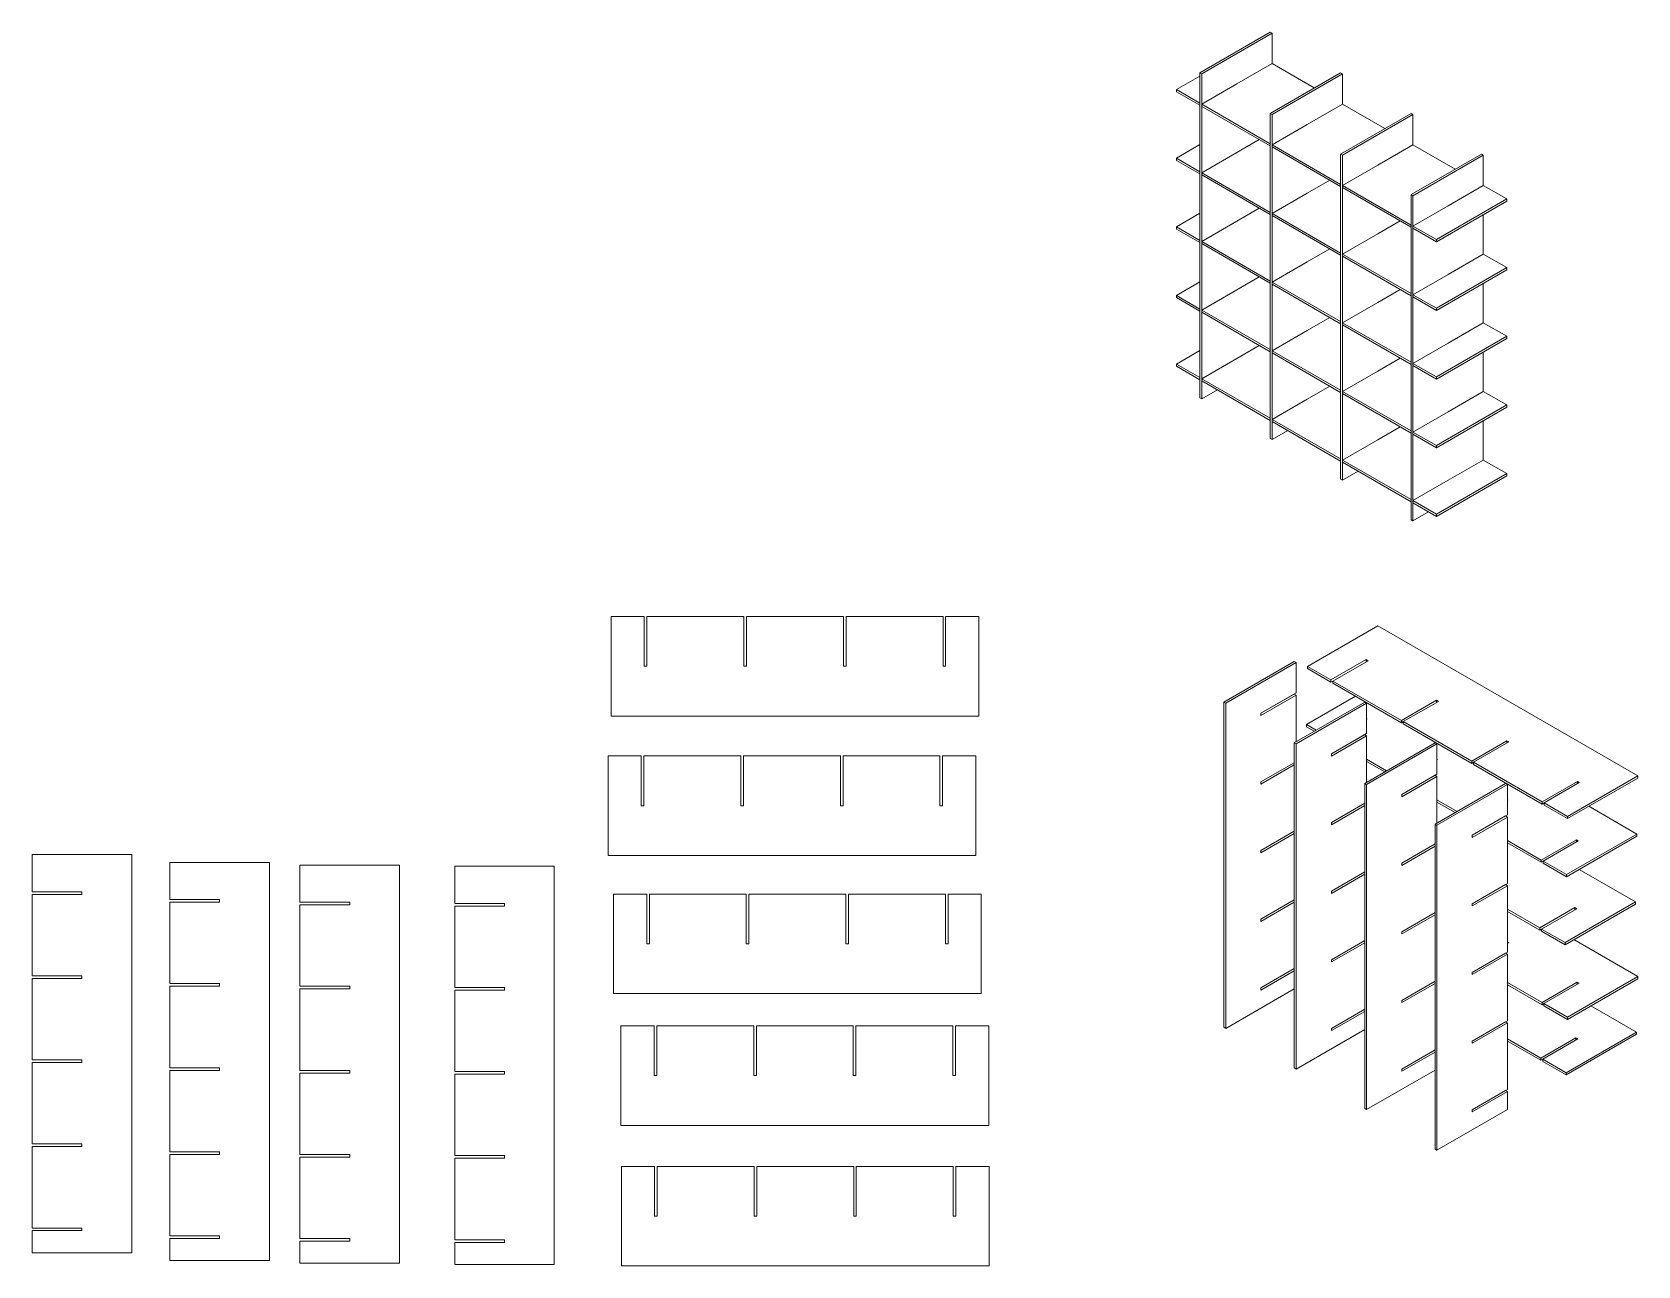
# Model space of a CAD drawing. Header units: millimetres. Extents: x -2021 to 5237, y -1299 to 4278.
import ezdxf

# ---------------------------------------------------------------- set-up
doc = ezdxf.new("R2010")
doc.units = ezdxf.units.MM

msp = doc.modelspace()

# ---------------------------------------------------------------- linework, layer by layer
at = {"color": 7, "linetype": 'Continuous', "lineweight": 15}
for p, q in [((3256.6, 4094.7), (3574.7, 4278.4)), ((3265, 4089.8), (3583.2, 4273.5)), ((3583.2, 4273.5), (3574.7, 4278.4)), ((3583.2, 4136.4), (3583.2, 4273.5)), ((3150.5, 4018.8), (3256.6, 4080)), ((3265, 4089.8), (3256.6, 4094.7)), ((3256.6, 4094.7), (3256.6, 2625)), ((3265, 2620.1), (3265, 4089.8)), ((3424.1, 4044.5), (3583.2, 4136.4)), ((3574.7, 3911.1), (3892.9, 4094.7)), ((3774.1, 4026.2), (3583.2, 4136.4)), ((3583.2, 3906.2), (3901.4, 4089.8)), ((3901.4, 4089.8), (3892.9, 4094.7)), ((3901.4, 3952.7), (3901.4, 4089.8)), ((3256.6, 3957.6), (3150.5, 4018.8)), ((3150.5, 4018.8), (3150.5, 4009)), ((3150.5, 4009), (3256.6, 3947.8)), ((3265, 3952.7), (3424.1, 4044.5)), ((3256.6, 3957.6), (3256.6, 3947.8)), ((3574.7, 3773.9), (3265, 3952.7)), ((3265, 3942.9), (3265, 3952.7)), ((3265, 3942.9), (3574.7, 3764.1)), ((3742.3, 3860.8), (3901.4, 3952.7)), ((4092.3, 3842.5), (3901.4, 3952.7)), ((3583.2, 3906.2), (3574.7, 3911.1)), ((3574.7, 3911.1), (3574.7, 2441.3)), ((3583.2, 2436.4), (3583.2, 3906.2)), ((3583.2, 3769), (3742.3, 3860.8)), ((3892.9, 3727.4), (4211.1, 3911.1)), ((3901.4, 3722.5), (4219.6, 3906.2)), ((4219.6, 3906.2), (4211.1, 3911.1)), ((4219.6, 3769), (4219.6, 3906.2)), ((3424.1, 3734.2), (3525.3, 3792.6)), ((3150.5, 3708.5), (3256.6, 3769.7)), ((3256.6, 3647.3), (3150.5, 3708.5)), ((3150.5, 3708.5), (3150.5, 3698.7)), ((3424.1, 3734.2), (3265, 3642.4)), ((3574.7, 3773.9), (3574.7, 3764.1)), ((3892.9, 3590.2), (3583.2, 3769)), ((3583.2, 3759.2), (3583.2, 3769)), ((3583.2, 3759.2), (3892.9, 3580.4)), ((3901.4, 3722.5), (3892.9, 3727.4)), ((3892.9, 3727.4), (3892.9, 2257.6)), ((3901.4, 2252.7), (3901.4, 3722.5)), ((4060.5, 3677.1), (4219.6, 3769)), ((4211.1, 3543.7), (4529.3, 3727.4)), ((4410.5, 3658.8), (4219.6, 3769)), ((4219.6, 3538.8), (4537.8, 3722.5)), ((4537.8, 3722.5), (4529.3, 3727.4)), ((4537.8, 3585.3), (4537.8, 3722.5)), ((3150.5, 3698.7), (3256.6, 3637.5)), ((3256.6, 3647.3), (3256.6, 3637.5)), ((3574.7, 3463.6), (3265, 3642.4)), ((3265, 3632.6), (3265, 3642.4)), ((3265, 3632.6), (3574.7, 3453.8)), ((3901.4, 3585.3), (4060.5, 3677.1)), ((3742.3, 3550.5), (3843.5, 3608.9)), ((3892.9, 3590.2), (3892.9, 3580.4)), ((4211.1, 3406.5), (3901.4, 3585.3)), ((3901.4, 3575.5), (3901.4, 3585.3)), ((3901.4, 3575.5), (4211.1, 3396.7)), ((4378.7, 3493.4), (4537.8, 3585.3)), ((4643.9, 3524.1), (4537.8, 3585.3)), ((3742.3, 3550.5), (3583.2, 3458.7)), ((4219.6, 3538.8), (4211.1, 3543.7)), ((4211.1, 3543.7), (4211.1, 2073.9)), ((4219.6, 2069), (4219.6, 3538.8)), ((4219.6, 3401.6), (4378.7, 3493.4)), ((4325.7, 3340.4), (4643.9, 3524.1)), ((4325.7, 3330.6), (4643.9, 3514.3)), ((4643.9, 3514.3), (4643.9, 3524.1)), ((3150.5, 3398.2), (3256.6, 3459.5)), ((3424.1, 3423.9), (3265, 3332.1)), ((3424.1, 3423.9), (3525.3, 3482.3)), ((3574.7, 3463.6), (3574.7, 3453.8)), ((3892.9, 3279.9), (3583.2, 3458.7)), ((3583.2, 3448.9), (3583.2, 3458.7)), ((3583.2, 3448.9), (3892.9, 3270.1)), ((4060.5, 3366.8), (4161.7, 3425.2)), ((4537.8, 3275), (4537.8, 3453)), ((3256.6, 3337), (3150.5, 3398.2)), ((3150.5, 3398.2), (3150.5, 3388.4)), ((3150.5, 3388.4), (3256.6, 3327.2)), ((4060.5, 3366.8), (3901.4, 3275)), ((4211.1, 3406.5), (4211.1, 3396.7)), ((4325.7, 3340.4), (4219.6, 3401.6)), ((4219.6, 3391.8), (4219.6, 3401.6)), ((4219.6, 3391.8), (4325.7, 3330.6)), ((4325.7, 3330.6), (4325.7, 3340.4)), ((3256.6, 3337), (3256.6, 3327.2)), ((3574.7, 3153.3), (3265, 3332.1)), ((3265, 3322.3), (3265, 3332.1)), ((3265, 3322.3), (3574.7, 3143.5)), ((3742.3, 3240.2), (3843.5, 3298.6)), ((3892.9, 3279.9), (3892.9, 3270.1)), ((4211.1, 3096.2), (3901.4, 3275)), ((3901.4, 3265.2), (3901.4, 3275)), ((4378.7, 3183.2), (4537.8, 3275)), ((4643.9, 3213.8), (4537.8, 3275)), ((3742.3, 3240.2), (3583.2, 3148.4)), ((3901.4, 3265.2), (4211.1, 3086.4)), ((4325.7, 3030.1), (4643.9, 3213.8)), ((4325.7, 3020.3), (4643.9, 3204)), ((4643.9, 3204), (4643.9, 3213.8)), ((3150.5, 3087.9), (3256.6, 3149.2)), ((3424.1, 3113.7), (3525.3, 3172.1)), ((3574.7, 3153.3), (3574.7, 3143.5)), ((3892.9, 2969.6), (3583.2, 3148.4)), ((3583.2, 3138.6), (3583.2, 3148.4)), ((3583.2, 3138.6), (3892.9, 2959.8)), ((4378.7, 3183.2), (4219.6, 3091.3)), ((4537.8, 2964.7), (4537.8, 3142.7)), ((3256.6, 3026.7), (3150.5, 3087.9)), ((3150.5, 3087.9), (3150.5, 3078.1)), ((3150.5, 3078.1), (3256.6, 3016.9)), ((3424.1, 3113.7), (3265, 3021.8)), ((4060.5, 3056.6), (3901.4, 2964.7)), ((4060.5, 3056.6), (4161.7, 3115)), ((4211.1, 3096.2), (4211.1, 3086.4)), ((4325.7, 3030.1), (4219.6, 3091.3)), ((4219.6, 3081.5), (4219.6, 3091.3)), ((4219.6, 3081.5), (4325.7, 3020.3)), ((3256.6, 3026.7), (3256.6, 3016.9)), ((3574.7, 2843), (3265, 3021.8)), ((3265, 3012), (3265, 3021.8)), ((3265, 3012), (3574.7, 2833.2)), ((3742.3, 2930), (3843.5, 2988.4)), ((4325.7, 3020.3), (4325.7, 3030.1)), ((3742.3, 2930), (3583.2, 2838.1)), ((3892.9, 2969.6), (3892.9, 2959.8)), ((4211.1, 2785.9), (3901.4, 2964.7)), ((3901.4, 2954.9), (3901.4, 2964.7)), ((3901.4, 2954.9), (4211.1, 2776.1)), ((4325.7, 2719.8), (4643.9, 2903.5)), ((4378.7, 2872.9), (4537.8, 2964.7)), ((4643.9, 2903.5), (4537.8, 2964.7)), ((4643.9, 2893.7), (4643.9, 2903.5)), ((3150.5, 2777.7), (3256.6, 2838.9)), ((3424.1, 2803.4), (3525.3, 2861.8)), ((3574.7, 2843), (3574.7, 2833.2)), ((3892.9, 2659.3), (3583.2, 2838.1)), ((3583.2, 2828.3), (3583.2, 2838.1)), ((4378.7, 2872.9), (4219.6, 2781)), ((4325.7, 2710), (4643.9, 2893.7)), ((4537.8, 2654.4), (4537.8, 2832.5)), ((3256.6, 2716.4), (3150.5, 2777.7)), ((3150.5, 2777.7), (3150.5, 2767.9)), ((3150.5, 2767.9), (3256.6, 2706.6)), ((3424.1, 2803.4), (3265, 2711.5)), ((3583.2, 2828.3), (3892.9, 2649.5)), ((4060.5, 2746.3), (4161.7, 2804.7)), ((4211.1, 2785.9), (4211.1, 2776.1)), ((4325.7, 2719.8), (4219.6, 2781)), ((4219.6, 2771.2), (4219.6, 2781)), ((4219.6, 2771.2), (4325.7, 2710)), ((3256.6, 2716.4), (3256.6, 2706.6)), ((3574.7, 2532.7), (3265, 2711.5)), ((3265, 2701.7), (3265, 2711.5)), ((3265, 2701.7), (3574.7, 2522.9)), ((4060.5, 2746.3), (3901.4, 2654.4)), ((4325.7, 2710), (4325.7, 2719.8)), ((3256.6, 2625), (3265, 2620.1)), ((3265, 2620.1), (3335.8, 2660.9)), ((3742.3, 2619.7), (3583.2, 2527.8)), ((3742.3, 2619.7), (3843.5, 2678.1)), ((3892.9, 2659.3), (3892.9, 2649.5)), ((4211.1, 2475.6), (3901.4, 2654.4)), ((3901.4, 2644.6), (3901.4, 2654.4)), ((3901.4, 2644.6), (4211.1, 2465.8)), ((4378.7, 2562.6), (4537.8, 2654.4)), ((4643.9, 2593.2), (4537.8, 2654.4)), ((4378.7, 2562.6), (4219.6, 2470.7)), ((4325.7, 2409.5), (4643.9, 2593.2)), ((4325.7, 2399.7), (4643.9, 2583.4)), ((4643.9, 2583.4), (4643.9, 2593.2)), ((3574.7, 2532.7), (3574.7, 2522.9)), ((3892.9, 2349), (3583.2, 2527.8)), ((3583.2, 2518), (3583.2, 2527.8)), ((3583.2, 2518), (3892.9, 2339.2)), ((3583.2, 2436.4), (3654, 2477.2)), ((4060.5, 2436), (4161.7, 2494.4)), ((4211.1, 2475.6), (4211.1, 2465.8)), ((4325.7, 2409.5), (4219.6, 2470.7)), ((4219.6, 2460.9), (4219.6, 2470.7)), ((4537.8, 2344.1), (4537.8, 2522.2)), ((3574.7, 2441.3), (3583.2, 2436.4)), ((4060.5, 2436), (3901.4, 2344.1)), ((4219.6, 2460.9), (4325.7, 2399.7)), ((4325.7, 2399.7), (4325.7, 2409.5)), ((3892.9, 2349), (3892.9, 2339.2)), ((4211.1, 2165.3), (3901.4, 2344.1)), ((3901.4, 2334.3), (3901.4, 2344.1)), ((3901.4, 2334.3), (4211.1, 2155.5)), ((4378.7, 2252.3), (4537.8, 2344.1)), ((4643.9, 2282.9), (4537.8, 2344.1)), ((3892.9, 2257.6), (3901.4, 2252.7)), ((3901.4, 2252.7), (3972.2, 2293.5)), ((4378.7, 2252.3), (4219.6, 2160.4)), ((4325.7, 2099.2), (4643.9, 2282.9)), ((4325.7, 2089.4), (4643.9, 2273.1)), ((4643.9, 2273.1), (4643.9, 2282.9)), ((4211.1, 2165.3), (4211.1, 2155.5)), ((4325.7, 2099.2), (4219.6, 2160.4)), ((4219.6, 2150.7), (4219.6, 2160.4)), ((4219.6, 2150.7), (4325.7, 2089.4)), ((4219.6, 2069), (4290.4, 2109.8)), ((4211.1, 2073.9), (4219.6, 2069)), ((4325.7, 2089.4), (4325.7, 2099.2)), ((595.8, 1636.8), (595.8, 1186.8)), ((595.8, 1636.8), (745.8, 1636.8)), ((745.8, 1411.8), (745.8, 1636.8)), ((757.8, 1636.8), (1195.8, 1636.8)), ((757.8, 1636.8), (757.8, 1411.8)), ((1195.8, 1411.8), (1195.8, 1636.8)), ((1207.8, 1636.8), (1645.8, 1636.8)), ((1207.8, 1636.8), (1207.8, 1411.8)), ((1645.8, 1411.8), (1645.8, 1636.8)), ((1657.8, 1636.8), (2095.8, 1636.8)), ((1657.8, 1636.8), (1657.8, 1411.8)), ((2095.8, 1411.8), (2095.8, 1636.8)), ((2107.8, 1636.8), (2107.8, 1411.8)), ((2107.8, 1636.8), (2257.8, 1636.8)), ((2257.8, 1636.8), (2257.8, 1186.8)), ((3743.1, 1411.2), (4061.3, 1594.9)), ((5236.5, 916.5), (4061.3, 1594.9)), ((757.8, 1411.8), (745.8, 1411.8)), ((1207.8, 1411.8), (1195.8, 1411.8)), ((1657.8, 1411.8), (1645.8, 1411.8)), ((2107.8, 1411.8), (2095.8, 1411.8)), ((3365.4, 1249.6), (3683.6, 1433.2)), ((3373.9, 1244.7), (3692.1, 1428.3)), ((3692.1, 1428.3), (3683.6, 1433.2)), ((3692.1, 1291.2), (3692.1, 1428.3)), ((3849.2, 1350), (3743.1, 1411.2)), ((3743.1, 1411.2), (3743.1, 1401.4)), ((3743.1, 1401.4), (3849.2, 1340.2)), ((4008.3, 1441.8), (3849.2, 1350)), ((3857.7, 1345.1), (4016.8, 1436.9)), ((4016.8, 1436.9), (4008.3, 1441.8)), ((4008.3, 1432), (4008.3, 1441.8)), ((3849.2, 1350), (3849.2, 1340.2)), ((3857.7, 1345.1), (3849.2, 1340.2)), ((4167.4, 1166.3), (3857.7, 1345.1)), ((3857.7, 1335.3), (3857.7, 1345.1)), ((3857.7, 1335.3), (4167.4, 1156.5)), ((3373.9, 1244.7), (3365.4, 1249.6)), ((3365.4, 1249.6), (3365.4, -220.2)), ((3373.9, -225.1), (3373.9, 1244.7)), ((3533, 1199.3), (3692.1, 1291.2)), ((3683.6, 1286.3), (3533, 1199.3)), ((3692.1, 1281.4), (3533, 1189.5)), ((3692.1, 1281.4), (3683.6, 1286.3)), ((3683.6, 1065.9), (4001.8, 1249.6)), ((3692.1, 1070.8), (3692.1, 1281.4)), ((3692.1, 1061), (4010.3, 1244.7)), ((3738.9, 1148.2), (3960.3, 1276)), ((4010.3, 1244.7), (4001.8, 1249.6)), ((4010.3, 1107.5), (4010.3, 1244.7)), ((4326.5, 1258.1), (4167.4, 1166.3)), ((4175.9, 1161.4), (4335, 1253.2)), ((4335, 1253.2), (4326.5, 1258.1)), ((4326.5, 1248.3), (4326.5, 1258.1)), ((595.8, 1186.8), (2257.8, 1186.8)), ((3533, 1189.5), (3533, 1199.3)), ((4010.3, 1175.3), (4012.6, 1173.9)), ((4012.6, 1173.9), (4010.3, 1172.6)), ((4167.4, 1166.3), (4167.4, 1156.5)), ((4175.9, 1161.4), (4167.4, 1156.5)), ((4485.6, 982.6), (4175.9, 1161.4)), ((4175.9, 1151.6), (4175.9, 1161.4)), ((3782.6, 1123), (3738.9, 1148.2)), ((3738.9, 1148.2), (3738.9, 1138.4)), ((3738.9, 1138.4), (3774.1, 1118.1)), ((3851.2, 1015.6), (4010.3, 1107.5)), ((3851.2, 1015.6), (4001.8, 1102.6)), ((4010.3, 1097.7), (3851.2, 1005.8)), ((4010.3, 1097.7), (4001.8, 1102.6)), ((4010.3, 887.1), (4010.3, 1097.7)), ((4175.9, 1151.6), (4485.6, 972.8)), ((3692.1, 1061), (3683.6, 1065.9)), ((3683.6, 1065.9), (3683.6, -403.9)), ((3692.1, -408.8), (3692.1, 1061)), ((3901.4, 1044.6), (3901.4, 1044.6)), ((3909.9, 1049.5), (3909.9, 1049.5)), ((4001.8, 882.2), (4320, 1065.9)), ((4010.3, 877.3), (4328.5, 1061)), ((4328.5, 1061), (4320, 1065.9)), ((4328.5, 923.8), (4328.5, 1061)), ((4644.7, 1074.5), (4485.6, 982.6)), ((4494.1, 977.7), (4653.2, 1069.6)), ((4653.2, 1069.6), (4644.7, 1074.5)), ((4644.7, 1064.7), (4644.7, 1074.5)), ((581.9, 1006.3), (731.9, 1006.3)), ((581.9, 1006.3), (581.9, 556.3)), ((731.9, 781.3), (731.9, 1006.3)), ((743.9, 1006.3), (743.9, 781.3)), ((743.9, 1006.3), (1181.9, 1006.3)), ((1181.9, 781.3), (1181.9, 1006.3)), ((1193.9, 1006.3), (1193.9, 781.3)), ((1193.9, 1006.3), (1631.9, 1006.3)), ((1631.9, 781.3), (1631.9, 1006.3)), ((1643.9, 1006.3), (2081.9, 1006.3)), ((1643.9, 1006.3), (1643.9, 781.3)), ((2081.9, 781.3), (2081.9, 1006.3)), ((2093.9, 1006.3), (2093.9, 781.3)), ((2093.9, 1006.3), (2243.9, 1006.3)), ((2243.9, 1006.3), (2243.9, 556.3)), ((3533, 889), (3683.6, 976)), ((3683.6, 976), (3533, 889)), ((3683.6, 966.2), (3533, 879.2)), ((3851.2, 1005.8), (3851.2, 1015.6)), ((4100.8, 939.3), (4010.3, 991.6)), ((4010.3, 981.8), (4092.3, 934.4)), ((4328.5, 991.6), (4330.8, 990.3)), ((4330.8, 990.3), (4328.5, 988.9)), ((4485.6, 982.6), (4485.6, 972.8)), ((4494.1, 977.7), (4485.6, 972.8)), ((4803.8, 798.9), (4494.1, 977.7)), ((4494.1, 967.9), (4494.1, 977.7)), ((4494.1, 967.9), (4803.8, 789.1)), ((3533, 879.2), (3533, 889)), ((4010.3, 877.3), (4001.8, 882.2)), ((4001.8, 882.2), (4001.8, -587.6)), ((4010.3, -592.5), (4010.3, 877.3)), ((4169.4, 831.9), (4328.5, 923.8)), ((4169.4, 831.9), (4320, 918.9)), ((4328.5, 914), (4169.4, 822.1)), ((4328.5, 914), (4320, 918.9)), ((4320, 698.5), (4638.2, 882.2)), ((4328.5, 703.4), (4328.5, 914)), ((4328.5, 693.6), (4646.7, 877.3)), ((4646.7, 877.3), (4638.2, 882.2)), ((4646.7, 740.1), (4646.7, 877.3)), ((4962.9, 890.8), (4803.8, 798.9)), ((4812.3, 794), (4971.4, 885.9)), ((4918.3, 732.8), (5236.5, 916.5)), ((4918.3, 723), (5236.5, 906.7)), ((4971.4, 885.9), (4962.9, 890.8)), ((4962.9, 881), (4962.9, 890.8)), ((5236.5, 906.7), (5236.5, 916.5)), ((4169.4, 822.1), (4169.4, 831.9)), ((4219.6, 860.9), (4219.6, 860.9)), ((4228.1, 865.8), (4228.1, 865.8)), ((4419, 755.6), (4328.5, 807.9)), ((4646.7, 807.9), (4649, 806.6)), ((4649, 806.6), (4646.7, 805.2)), ((4803.8, 798.9), (4803.8, 789.1)), ((743.9, 781.3), (731.9, 781.3)), ((1193.9, 781.3), (1181.9, 781.3)), ((1643.9, 781.3), (1631.9, 781.3)), ((2093.9, 781.3), (2081.9, 781.3)), ((3851.2, 705.3), (4001.8, 792.3)), ((3851.2, 705.3), (4001.8, 792.3)), ((4001.8, 782.5), (3851.2, 695.5)), ((3900.8, 734), (3900.8, 734)), ((3909.3, 738.9), (3909.3, 738.9)), ((4328.5, 798.1), (4410.5, 750.7)), ((4487.6, 648.2), (4646.7, 740.1)), ((4487.6, 648.2), (4638.2, 735.2)), ((4646.7, 730.3), (4487.6, 638.4)), ((4646.7, 730.3), (4638.2, 735.2)), ((4646.7, 429.8), (4646.7, 730.3)), ((4812.3, 794), (4803.8, 789.1)), ((4918.3, 732.8), (4812.3, 794)), ((4812.3, 784.2), (4812.3, 794)), ((4812.3, 784.2), (4918.3, 723)), ((4918.3, 723), (4918.3, 732.8)), ((5232.3, 653.5), (5015.1, 778.9)), ((3533, 578.7), (3683.6, 665.7)), ((3683.6, 665.7), (3533, 578.7)), ((3683.6, 655.9), (3533, 568.9)), ((3851.2, 695.5), (3851.2, 705.3)), ((4328.5, 693.6), (4320, 698.5)), ((4320, 698.5), (4320, -771.3)), ((4328.5, -776.2), (4328.5, 693.6)), ((4537.8, 677.2), (4537.8, 677.2)), ((4546.3, 682.1), (4546.3, 682.1)), ((4914.1, 469.8), (5232.3, 653.5)), ((5232.3, 643.7), (5232.3, 653.5)), ((4169.4, 521.6), (4320, 608.6)), ((4169.4, 521.6), (4320, 608.6)), ((4320, 598.8), (4169.4, 511.9)), ((4487.6, 638.4), (4487.6, 648.2)), ((4799.6, 535.9), (4646.7, 624.2)), ((4646.7, 614.4), (4799.6, 526.1)), ((4799.6, 535.9), (4958.7, 627.8)), ((4967.2, 622.9), (4808.1, 531)), ((4914.1, 460), (5232.3, 643.7)), ((4958.7, 627.8), (4967.2, 622.9)), ((4958.7, 618), (4958.7, 627.8)), ((-1571.3, 560.5), (-2021.3, 560.5)), ((-2021.3, 560.5), (-2021.3, 392.5)), ((-1571.3, 560.5), (-1571.3, -1239.5)), ((-948.9, 525.2), (-1398.9, 525.2)), ((-1398.9, 525.2), (-1398.9, 357.2)), ((-948.9, 525.2), (-948.9, -1274.8)), ((-360.6, 513.2), (-810.6, 513.2)), ((-810.6, 513.2), (-810.6, 345.2)), ((-360.6, 513.2), (-360.6, -1286.8)), ((581.9, 556.3), (2243.9, 556.3)), ((3533, 568.9), (3533, 578.7)), ((4169.4, 511.9), (4169.4, 521.6)), ((4219, 550.3), (4219, 550.3)), ((4227.5, 555.2), (4227.5, 555.2)), ((4799.6, 535.9), (4799.6, 526.1)), ((4808.1, 531), (4799.6, 526.1)), ((4914.1, 469.8), (4808.1, 531)), ((4808.1, 521.2), (4808.1, 531)), ((4808.1, 521.2), (4914.1, 460)), ((339, 507.6), (-111, 507.6)), ((-111, 507.6), (-111, 339.6)), ((339, 507.6), (339, -1292.4)), ((3851.2, 395.1), (4001.8, 482)), ((3851.2, 395.1), (4001.8, 482)), ((4001.8, 472.2), (3851.2, 385.3)), ((4914.1, 460), (4914.1, 469.8)), ((5225.5, 346.4), (4971.5, 493.1)), ((-1796.3, 392.5), (-2021.3, 392.5)), ((-2021.3, 380.5), (-2021.3, 12.5)), ((-2021.3, 380.5), (-1796.3, 380.5)), ((-1796.3, 380.5), (-1796.3, 392.5)), ((606.7, 382.1), (606.7, -67.9)), ((606.7, 382.1), (756.7, 382.1)), ((756.7, 157.1), (756.7, 382.1)), ((768.7, 382.1), (768.7, 157.1)), ((768.7, 382.1), (1206.7, 382.1)), ((1206.7, 157.1), (1206.7, 382.1)), ((1218.7, 382.1), (1218.7, 157.1)), ((1218.7, 382.1), (1656.7, 382.1)), ((1656.7, 157.1), (1656.7, 382.1)), ((1668.7, 382.1), (2106.7, 382.1)), ((1668.7, 382.1), (1668.7, 157.1)), ((2106.7, 157.1), (2106.7, 382.1)), ((2118.7, 382.1), (2118.7, 157.1)), ((2118.7, 382.1), (2268.7, 382.1)), ((2268.7, 382.1), (2268.7, -67.9)), ((3851.2, 385.3), (3851.2, 395.1)), ((3882.9, 413.3), (3882.9, 413.3)), ((3891.4, 418.2), (3891.4, 418.2)), ((4487.6, 338), (4646.7, 429.8)), ((4487.6, 338), (4638.2, 424.9)), ((4646.7, 420), (4487.6, 328.2)), ((4537.2, 366.6), (4537.2, 366.6)), ((4545.7, 371.5), (4545.7, 371.5)), ((4646.7, 420), (4638.2, 424.9)), ((4646.7, 119.5), (4646.7, 420)), ((-1398.9, 357.2), (-1173.9, 357.2)), ((-1398.9, 345.2), (-1398.9, -22.8)), ((-1173.9, 345.2), (-1398.9, 345.2)), ((-1173.9, 357.2), (-1173.9, 345.2)), ((-810.6, 345.2), (-585.6, 345.2)), ((-585.6, 333.2), (-810.6, 333.2)), ((-810.6, 333.2), (-810.6, -34.8)), ((-585.6, 345.2), (-585.6, 333.2)), ((-111, 339.6), (114, 339.6)), ((-111, 327.6), (-111, -40.4)), ((114, 327.6), (-111, 327.6)), ((114, 339.6), (114, 327.6)), ((3533, 268.5), (3683.6, 355.4)), ((3683.6, 355.4), (3533, 268.5)), ((3683.6, 345.6), (3533, 258.7)), ((4169.4, 211.4), (4320, 298.3)), ((4169.4, 211.4), (4320, 298.3)), ((4487.6, 328.2), (4487.6, 338)), ((4792.8, 228.8), (4646.7, 313.2)), ((4646.7, 303.4), (4792.8, 219)), ((4792.8, 228.8), (4951.9, 320.7)), ((4960.4, 315.8), (4801.3, 223.9)), ((4907.3, 162.7), (5225.5, 346.4)), ((4907.3, 152.9), (5225.5, 336.6)), ((4951.9, 320.7), (4960.4, 315.8)), ((4951.9, 310.9), (4951.9, 320.7)), ((5225.5, 336.6), (5225.5, 346.4)), ((3533, 258.7), (3533, 268.5)), ((4320, 288.5), (4169.4, 201.6)), ((4201.1, 229.7), (4201.1, 229.7)), ((4209.6, 234.6), (4209.6, 234.6)), ((4792.8, 228.8), (4792.8, 219)), ((4801.3, 223.9), (4792.8, 219)), ((4907.3, 162.7), (4801.3, 223.9)), ((4801.3, 214.1), (4801.3, 223.9)), ((768.7, 157.1), (756.7, 157.1)), ((1218.7, 157.1), (1206.7, 157.1)), ((1668.7, 157.1), (1656.7, 157.1)), ((2118.7, 157.1), (2106.7, 157.1)), ((3851.2, 84.8), (4001.8, 171.7)), ((3851.2, 84.8), (4001.8, 171.7)), ((4001.8, 161.9), (3851.2, 75)), ((4169.4, 201.6), (4169.4, 211.4)), ((4646.7, 165.9), (4652.9, 162.3)), ((4652.9, 162.3), (4646.7, 158.8)), ((4801.3, 214.1), (4907.3, 152.9)), ((4907.3, 152.9), (4907.3, 162.7)), ((5236.2, 9.3), (4947.4, 176)), ((3851.2, 75), (3851.2, 84.8)), ((3931.1, 130.9), (3931.1, 130.9)), ((3939.6, 135.8), (3939.6, 135.8)), ((4487.6, 27.7), (4646.7, 119.5)), ((4487.6, 27.7), (4638.2, 114.6)), ((4646.7, 109.7), (4487.6, 17.9)), ((4646.7, 109.7), (4638.2, 114.6)), ((4646.7, -190.8), (4646.7, 109.7)), ((-1796.3, 12.5), (-2021.3, 12.5)), ((-2021.3, 0.5), (-1796.3, 0.5)), ((-2021.3, 0.5), (-2021.3, -367.5)), ((-1796.3, 0.5), (-1796.3, 12.5)), ((3533, -41.8), (3683.6, 45.1)), ((3683.6, 45.1), (3533, -41.8)), ((3683.6, 35.3), (3533, -51.6)), ((4487.6, 17.9), (4487.6, 27.7)), ((4519.3, 46), (4519.3, 46)), ((4527.8, 50.9), (4527.8, 50.9)), ((4918, -174.4), (5236.2, 9.3)), ((5236.2, -0.5), (5236.2, 9.3)), ((-1398.9, -22.8), (-1173.9, -22.8)), ((-1398.9, -34.8), (-1398.9, -402.8)), ((-1173.9, -34.8), (-1398.9, -34.8)), ((-1173.9, -22.8), (-1173.9, -34.8)), ((-810.6, -34.8), (-585.6, -34.8)), ((-585.6, -46.8), (-810.6, -46.8)), ((-810.6, -46.8), (-810.6, -414.8)), ((-585.6, -34.8), (-585.6, -46.8)), ((-111, -40.4), (114, -40.4)), ((-111, -52.4), (-111, -420.4)), ((114, -52.4), (-111, -52.4)), ((114, -40.4), (114, -52.4)), ((606.7, -67.9), (2268.7, -67.9)), ((3373.9, -225.1), (3683.6, -46.3)), ((3533, -51.6), (3533, -41.8)), ((4169.4, -98.9), (4320, -12)), ((4169.4, -98.9), (4320, -12)), ((4320, -21.8), (4169.4, -108.7)), ((4249.3, -52.8), (4249.3, -52.8)), ((4257.8, -47.9), (4257.7, -47.9)), ((4803.5, -108.3), (4646.7, -17.8)), ((4646.7, -27.6), (4803.5, -118.1)), ((4803.5, -108.3), (4962.6, -16.5)), ((4971, -21.4), (4811.9, -113.2)), ((4918, -184.2), (5236.2, -0.5)), ((4962.6, -16.5), (4971, -21.4)), ((4962.6, -26.3), (4962.6, -16.5)), ((3851.2, -225.5), (4001.8, -138.6)), ((3851.2, -225.5), (4001.8, -138.6)), ((4169.4, -108.7), (4169.4, -98.9)), ((4646.7, -88.7), (4647.1, -89)), ((4647.1, -89), (4646.7, -89.3)), ((4803.5, -108.3), (4803.5, -118.1)), ((4811.9, -113.2), (4803.5, -118.1)), ((4918, -174.4), (4811.9, -113.2)), ((4811.9, -123), (4811.9, -113.2)), ((4811.9, -123), (4918, -184.2)), ((5230.5, -242.1), (5024.2, -123)), ((640.2, -213.6), (640.2, -663.6)), ((640.2, -213.6), (790.2, -213.6)), ((790.2, -438.6), (790.2, -213.6)), ((802.2, -213.6), (1240.2, -213.6)), ((802.2, -213.6), (802.2, -438.6)), ((1240.2, -438.6), (1240.2, -213.6)), ((1252.2, -213.6), (1690.2, -213.6)), ((1252.2, -213.6), (1252.2, -438.6)), ((1690.2, -438.6), (1690.2, -213.6)), ((1702.2, -213.6), (1702.2, -438.6)), ((1702.2, -213.6), (2140.2, -213.6)), ((2140.2, -438.6), (2140.2, -213.6)), ((2152.2, -213.6), (2152.2, -438.6)), ((2152.2, -213.6), (2302.2, -213.6)), ((2302.2, -213.6), (2302.2, -663.6)), ((4001.8, -148.4), (3851.2, -235.3)), ((4487.6, -282.6), (4646.7, -190.8)), ((4487.6, -282.6), (4638.2, -195.7)), ((4646.7, -200.6), (4487.6, -292.4)), ((4646.7, -200.6), (4638.2, -195.7)), ((4646.7, -501.1), (4646.7, -200.6)), ((4918, -184.2), (4918, -174.4)), ((3365.4, -220.2), (3373.9, -225.1)), ((3692.1, -408.8), (4001.8, -230)), ((3851.2, -235.3), (3851.2, -225.5)), ((4487.6, -292.4), (4487.6, -282.6)), ((4567.5, -236.5), (4567.5, -236.5)), ((4575.9, -231.6), (4575.9, -231.6)), ((4797.7, -359.6), (4646.7, -272.4)), ((4646.7, -282.2), (4797.7, -369.4)), ((4797.7, -359.6), (4956.8, -267.8)), ((4965.3, -272.7), (4806.2, -364.5)), ((4912.3, -425.8), (5230.5, -242.1)), ((4912.3, -435.6), (5230.5, -251.9)), ((4956.8, -267.8), (4965.3, -272.7)), ((4956.8, -277.6), (4956.8, -267.8)), ((5230.5, -251.9), (5230.5, -242.1)), ((4169.4, -409.2), (4320, -322.3)), ((4169.4, -409.2), (4320, -322.3)), ((4320, -332.1), (4169.4, -419)), ((4797.7, -359.6), (4797.7, -369.4)), ((-1796.3, -367.5), (-2021.3, -367.5)), ((-2021.3, -379.5), (-1796.3, -379.5)), ((-2021.3, -379.5), (-2021.3, -747.5)), ((-1796.3, -379.5), (-1796.3, -367.5)), ((-1398.9, -402.8), (-1173.9, -402.8)), ((-1398.9, -414.8), (-1398.9, -782.8)), ((-1173.9, -414.8), (-1398.9, -414.8)), ((-1173.9, -402.8), (-1173.9, -414.8)), ((-810.6, -414.8), (-585.6, -414.8)), ((-585.6, -426.8), (-810.6, -426.8)), ((-810.6, -426.8), (-810.6, -794.8)), ((-585.6, -414.8), (-585.6, -426.8)), ((-111, -420.4), (114, -420.4)), ((-111, -432.4), (-111, -800.4)), ((114, -432.4), (-111, -432.4)), ((114, -420.4), (114, -432.4)), ((3683.6, -403.9), (3692.1, -408.8)), ((4010.3, -592.5), (4320, -413.7)), ((4169.4, -419), (4169.4, -409.2)), ((4806.2, -364.5), (4797.7, -369.4)), ((4912.3, -425.8), (4806.2, -364.5)), ((4806.2, -374.3), (4806.2, -364.5)), ((4806.2, -374.3), (4912.3, -435.6)), ((4912.3, -435.6), (4912.3, -425.8)), ((802.2, -438.6), (790.2, -438.6)), ((1252.2, -438.6), (1240.2, -438.6)), ((1702.2, -438.6), (1690.2, -438.6)), ((2152.2, -438.6), (2140.2, -438.6)), ((4487.6, -592.9), (4646.7, -501.1)), ((4487.6, -592.9), (4638.2, -506)), ((4646.7, -510.9), (4638.2, -506)), ((4646.7, -510.9), (4487.6, -602.7)), ((4646.7, -592.5), (4646.7, -510.9)), ((4001.8, -587.6), (4010.3, -592.5)), ((4328.5, -776.2), (4646.7, -592.5)), ((4487.6, -602.7), (4487.6, -592.9)), ((640.2, -663.6), (2302.2, -663.6)), ((-1796.3, -747.5), (-2021.3, -747.5)), ((-2021.3, -759.5), (-1796.3, -759.5)), ((-2021.3, -759.5), (-2021.3, -1127.5)), ((-1796.3, -759.5), (-1796.3, -747.5)), ((-1398.9, -782.8), (-1173.9, -782.8)), ((-1398.9, -794.8), (-1398.9, -1162.8)), ((-1173.9, -794.8), (-1398.9, -794.8)), ((-1173.9, -782.8), (-1173.9, -794.8)), ((-810.6, -794.8), (-585.6, -794.8)), ((-585.6, -794.8), (-585.6, -806.8)), ((4320, -771.3), (4328.5, -776.2)), ((-585.6, -806.8), (-810.6, -806.8)), ((-810.6, -806.8), (-810.6, -1174.8)), ((-111, -800.4), (114, -800.4)), ((-111, -812.4), (-111, -1180.4)), ((114, -812.4), (-111, -812.4)), ((114, -800.4), (114, -812.4)), ((642, -848.7), (642, -1298.7)), ((642, -848.7), (792, -848.7)), ((792, -1073.7), (792, -848.7)), ((804, -848.7), (1242, -848.7)), ((804, -848.7), (804, -1073.7)), ((1242, -1073.7), (1242, -848.7)), ((1254, -848.7), (1692, -848.7)), ((1254, -848.7), (1254, -1073.7)), ((1692, -1073.7), (1692, -848.7)), ((1704, -848.7), (2142, -848.7)), ((1704, -848.7), (1704, -1073.7)), ((2142, -1073.7), (2142, -848.7)), ((2154, -848.7), (2304, -848.7)), ((2154, -848.7), (2154, -1073.7)), ((2304, -848.7), (2304, -1298.7)), ((804, -1073.7), (792, -1073.7)), ((1254, -1073.7), (1242, -1073.7)), ((1704, -1073.7), (1692, -1073.7)), ((2154, -1073.7), (2142, -1073.7)), ((-1796.3, -1127.5), (-2021.3, -1127.5)), ((-2021.3, -1139.5), (-2021.3, -1239.5)), ((-2021.3, -1139.5), (-1796.3, -1139.5)), ((-1796.3, -1139.5), (-1796.3, -1127.5)), ((-1398.9, -1162.8), (-1173.9, -1162.8)), ((-1398.9, -1174.8), (-1398.9, -1274.8)), ((-1173.9, -1174.8), (-1398.9, -1174.8)), ((-1173.9, -1162.8), (-1173.9, -1174.8)), ((-810.6, -1174.8), (-585.6, -1174.8)), ((-810.6, -1186.8), (-810.6, -1286.8)), ((-585.6, -1186.8), (-810.6, -1186.8)), ((-585.6, -1174.8), (-585.6, -1186.8)), ((-111, -1180.4), (114, -1180.4)), ((-111, -1192.4), (-111, -1292.4)), ((114, -1192.4), (-111, -1192.4)), ((114, -1180.4), (114, -1192.4)), ((-1571.3, -1239.5), (-2021.3, -1239.5)), ((-948.9, -1274.8), (-1398.9, -1274.8)), ((-360.6, -1286.8), (-810.6, -1286.8)), ((339, -1292.4), (-111, -1292.4)), ((642, -1298.7), (2304, -1298.7))]:
    msp.add_line(p, q, dxfattribs=at)

doc.saveas('drawing.dxf')
